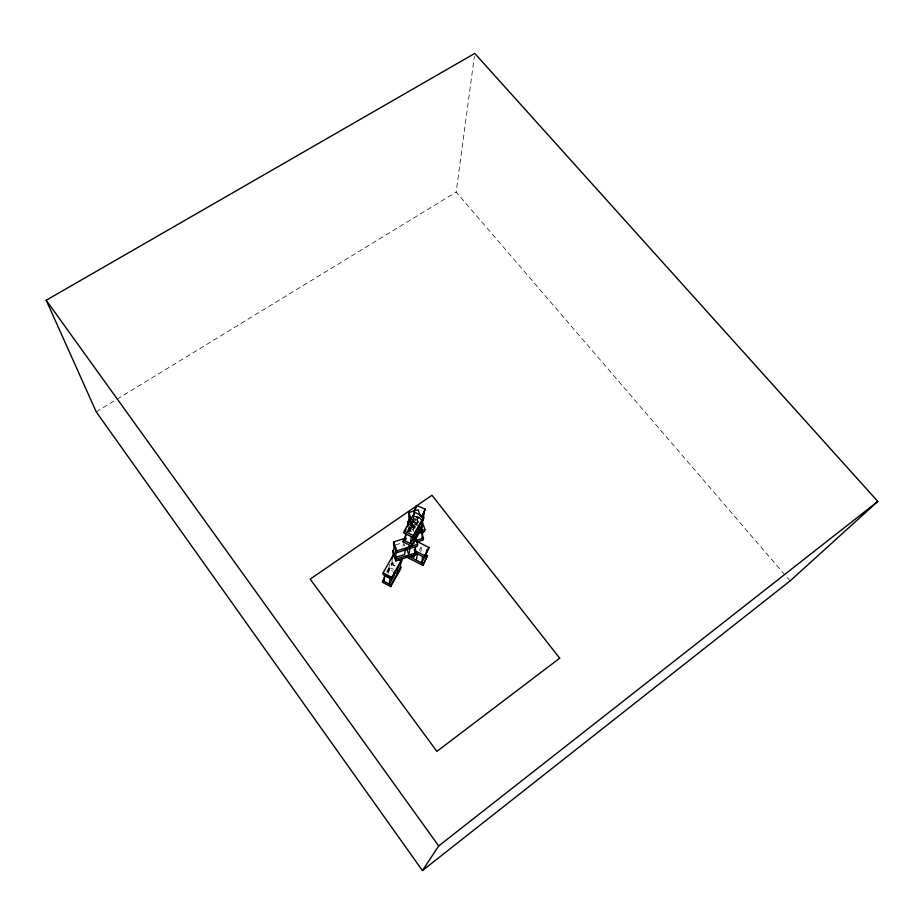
<?xml version="1.0" encoding="UTF-8"?>
<svg xmlns="http://www.w3.org/2000/svg" width="924" height="924" viewBox="0 0 924 924"><rect width="100%" height="100%" fill="white"/><g stroke="black" fill="none" stroke-linecap="round" stroke-linejoin="round"><path stroke-width="0.69" stroke-dasharray="4.62 3.46" d="M389.397 564.287L388.935 569.207L392.515 571.09M388.692 573.261L389.258 567.163L393.508 569.38M391.753 564.217L392.377 557.992M387.745 572.73L392.434 564.437L392.608 562.716L396.177 564.587M403.014 546.419L403.338 543.786M408.893 531.612L409.586 526.31L415.038 528.609M410.083 525.352L410.637 521.124M409.528 532.328L410.452 525.34L414.899 527.592M411.076 521.69L410.175 528.54L417.994 526.23M790.066 580.942L456.167 192.077L474.382 56.283M413.328 517.313L412.554 523.007L417.544 525.537M409.251 531.762L412.416 524.797L413.144 519.415M417.151 523.354L413.409 521.459L413.132 523.434L409.089 530.769M413.086 531.543L414.033 524.728L417.509 523.7M411.7 520.316L416.897 518.78L417.498 523.284M418.064 516.239L417.452 520.408L410.949 522.326M420.709 552.194L421.748 545.83L419.242 550.45M416.643 525.075L418.78 520.362L413.328 518.075L410.117 525.132M407.068 532.316L414.576 515.811M408.004 531.577L415.003 516.193L419.866 518.237M407.796 530.157L410.452 525.34M407.992 531.288L413.409 521.459M386.625 571.829L389.258 567.163M387.225 572.233L392.608 562.716M96.246 411.885L456.167 192.077M395.518 544.987L403.499 542.469M412.404 521.309L420.351 518.965M415.8 516.32L420.686 518.376M412.277 520.859L420.859 524.462M412.416 524.797L415.638 526.149M409.401 524.324L415.661 526.957M414.784 516.528L419.866 519.092M411.908 521.76L416.99 524.335M409.713 528.17L413.455 530.064M392.434 564.437L394.802 565.684M390.725 563.698L395.564 566.239M403.892 543.589L404.677 545.818M419.692 517.047L420.582 519.669M416.897 518.78L418.226 522.661M414.033 524.728L414.888 527.269M412.023 521.748L414.252 528.343M411.319 522.395L413.536 528.955M409.967 527.939L411.284 531.831M408.858 527.258L410.591 532.409"/><path stroke-width="1.39" d="M384.546 576.98L382.397 582.212L390.737 586.601L400.727 568.791L400.935 567.082L390.91 584.961L390.737 586.601M395.842 555.959L393.416 554.689L383.148 572.822L383.01 574.543L391.51 579.013L401.686 560.903L401.905 559.136L391.684 577.315L391.51 579.013M384.153 581.312L384.65 575.317L389.963 578.112L389.385 584.072L393.913 575.999L394.433 571.159M404.065 538.6L393.705 541.868L393.52 543.751L396.65 552.691L417.348 546.142L417.636 544.259L414.437 535.331L414.16 537.237L415.523 541.048M394.19 545.403L393.532 551.951L395.46 557.472L404.643 554.55L405.301 549.341M393.416 554.689L391.868 558.893M395.46 557.472L396.142 550.993M395.761 560.926L395.957 559.147L392.873 550.323L392.688 552.136L395.761 560.926L416.054 554.469L416.331 552.668L414.992 548.902M396.65 552.691L396.858 550.843L393.705 541.868M397.978 567.498L397.285 573.596L394.894 572.337M411.781 546.223L412.046 544.34L422.141 525.883L421.829 527.835L411.781 546.223L403.026 541.776L405.959 534.961M404.088 532.986L404.319 531.011L414.668 512.277L423.573 516.782L413.282 535.55L413.005 537.514L404.088 532.986L406.144 529.256M400.092 568.583L400.831 562.427M405.809 533.772L404.955 540.644L406.26 538.276M407.553 523.377L407.784 521.471L408.662 524.058M420.432 516.377L418.191 509.805L408.905 512.531L408.662 514.518L410.88 521.078M407.911 525.698L408.142 523.793M408.339 523.1L409.216 516.169M411.376 536.601L410.441 543.439L415.003 535.111L415.615 530.93M416.839 534.95L416.043 540.309L415.199 537.803M411.434 555.751L413.825 556.976L414.206 554.446M414.622 553.21L415.604 546.685M419.531 525.617L418.468 532.605L415.962 531.335M421.298 527.431L422.395 520.374M416.377 560.175L417.359 553.915M423.134 519.404L424.208 512.624M413.502 512.023L416.481 505.486L425.213 509.136L421.945 517.613M421.76 538.6L422.846 531.889L421.125 526.819M421.737 532.998L423.492 538.172L423.18 540.02L416.678 541.961M421.783 520.327L424.924 529.521L424.601 531.45L416.632 533.818M422.672 556.618L421.61 562.843L425.929 554.85L426.83 549.792M405.59 556.548L422.88 565.361L427.5 555.647L425.028 554.388M415.454 552.945L424.266 557.426L428.979 547.516L416.366 541.118M427.5 555.647L422.88 565.361M428.979 547.516L424.266 557.426M421.656 517.001L425.213 509.136M421.991 521.933L423.816 517.89L421.783 523.619M415.026 510.06L416.216 507.449M413.825 556.976L415.858 553.233M413.005 537.514L423.261 518.814M407.519 526.772L408.893 524.278M413.005 516.816L414.379 514.322M403.026 541.776L404.377 539.327M422.43 870.581L438.704 845.945L877.8 501.42L474.763 53.419L46.2 300.242L96.246 411.885L422.43 870.581L790.066 580.942L877.8 501.42M396.858 550.843L417.636 544.259M395.957 559.147L416.331 552.668M418.249 531.496L424.924 529.521M418.202 533.264L422.846 531.889M415.65 540.505L423.492 538.172M404.319 531.011L413.282 535.55M403.257 539.882L412.046 544.34M415.731 551.143L424.578 555.647M408.304 556.063L423.18 563.64M399.272 559.644L401.686 560.903M383.148 572.822L391.684 577.315M382.536 580.549L390.91 584.961M46.2 300.242L438.704 845.945M412.878 539.062L414.241 542.873M414.275 549.468L416.054 554.469M408.893 545.98L409.794 548.533L408.905 555.035L406.676 548.752M408.905 512.531L411.134 519.115M559.701 658.211L436.89 751.385L310.187 579.129L431.982 495.264L559.701 658.211"/></g></svg>
